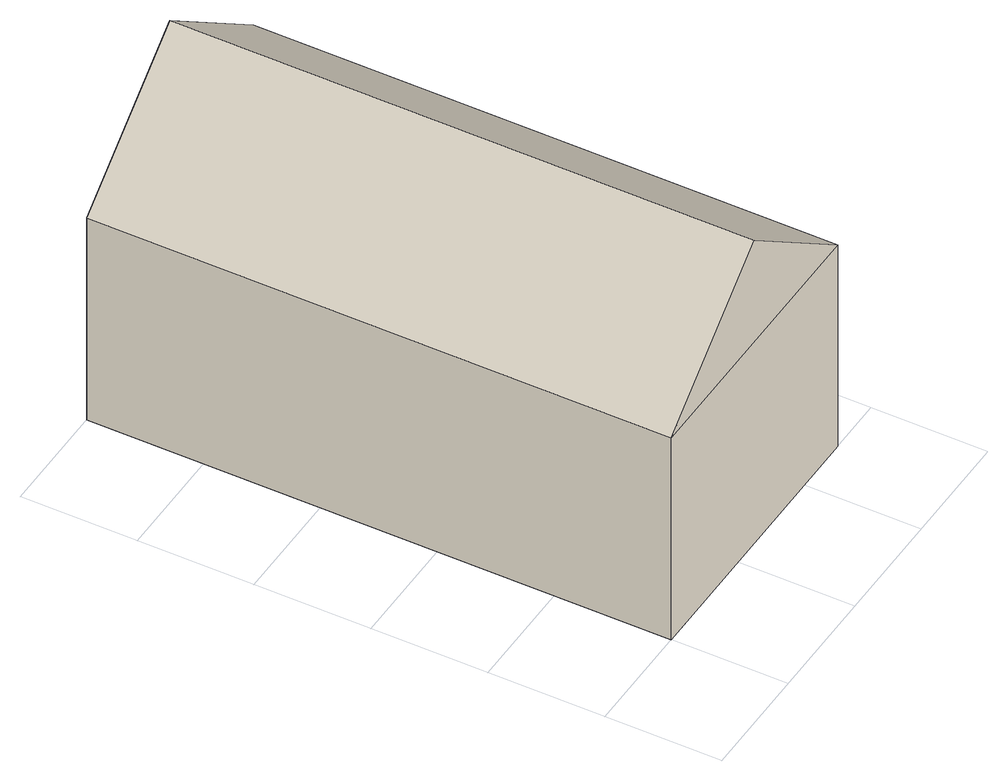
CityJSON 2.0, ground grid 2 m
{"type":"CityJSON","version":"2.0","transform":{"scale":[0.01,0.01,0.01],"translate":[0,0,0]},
"CityObjects":{
"building1":{"type":"Building","attributes":{"name":"Simple Building","class":"Residential"},"geometry":[{"type":"Solid","lod":"2","boundaries":[[[[0,1,2,3]],[[4,5,6,7]],[[5,8,9,4]],[[9,4,7]],[[8,5,6]],[[0,9,7,3]],[[1,8,9,0]],[[2,6,8,1]],[[3,7,6,2]]]]}]}
},
"vertices":[
[500,0,0],[500,1000,0],[0,1000,0],[0,0,0],[250,0,600],[250,1000,600],[0,1000,400],[0,0,400],[500,1000,400],[500,0,400]
]}
